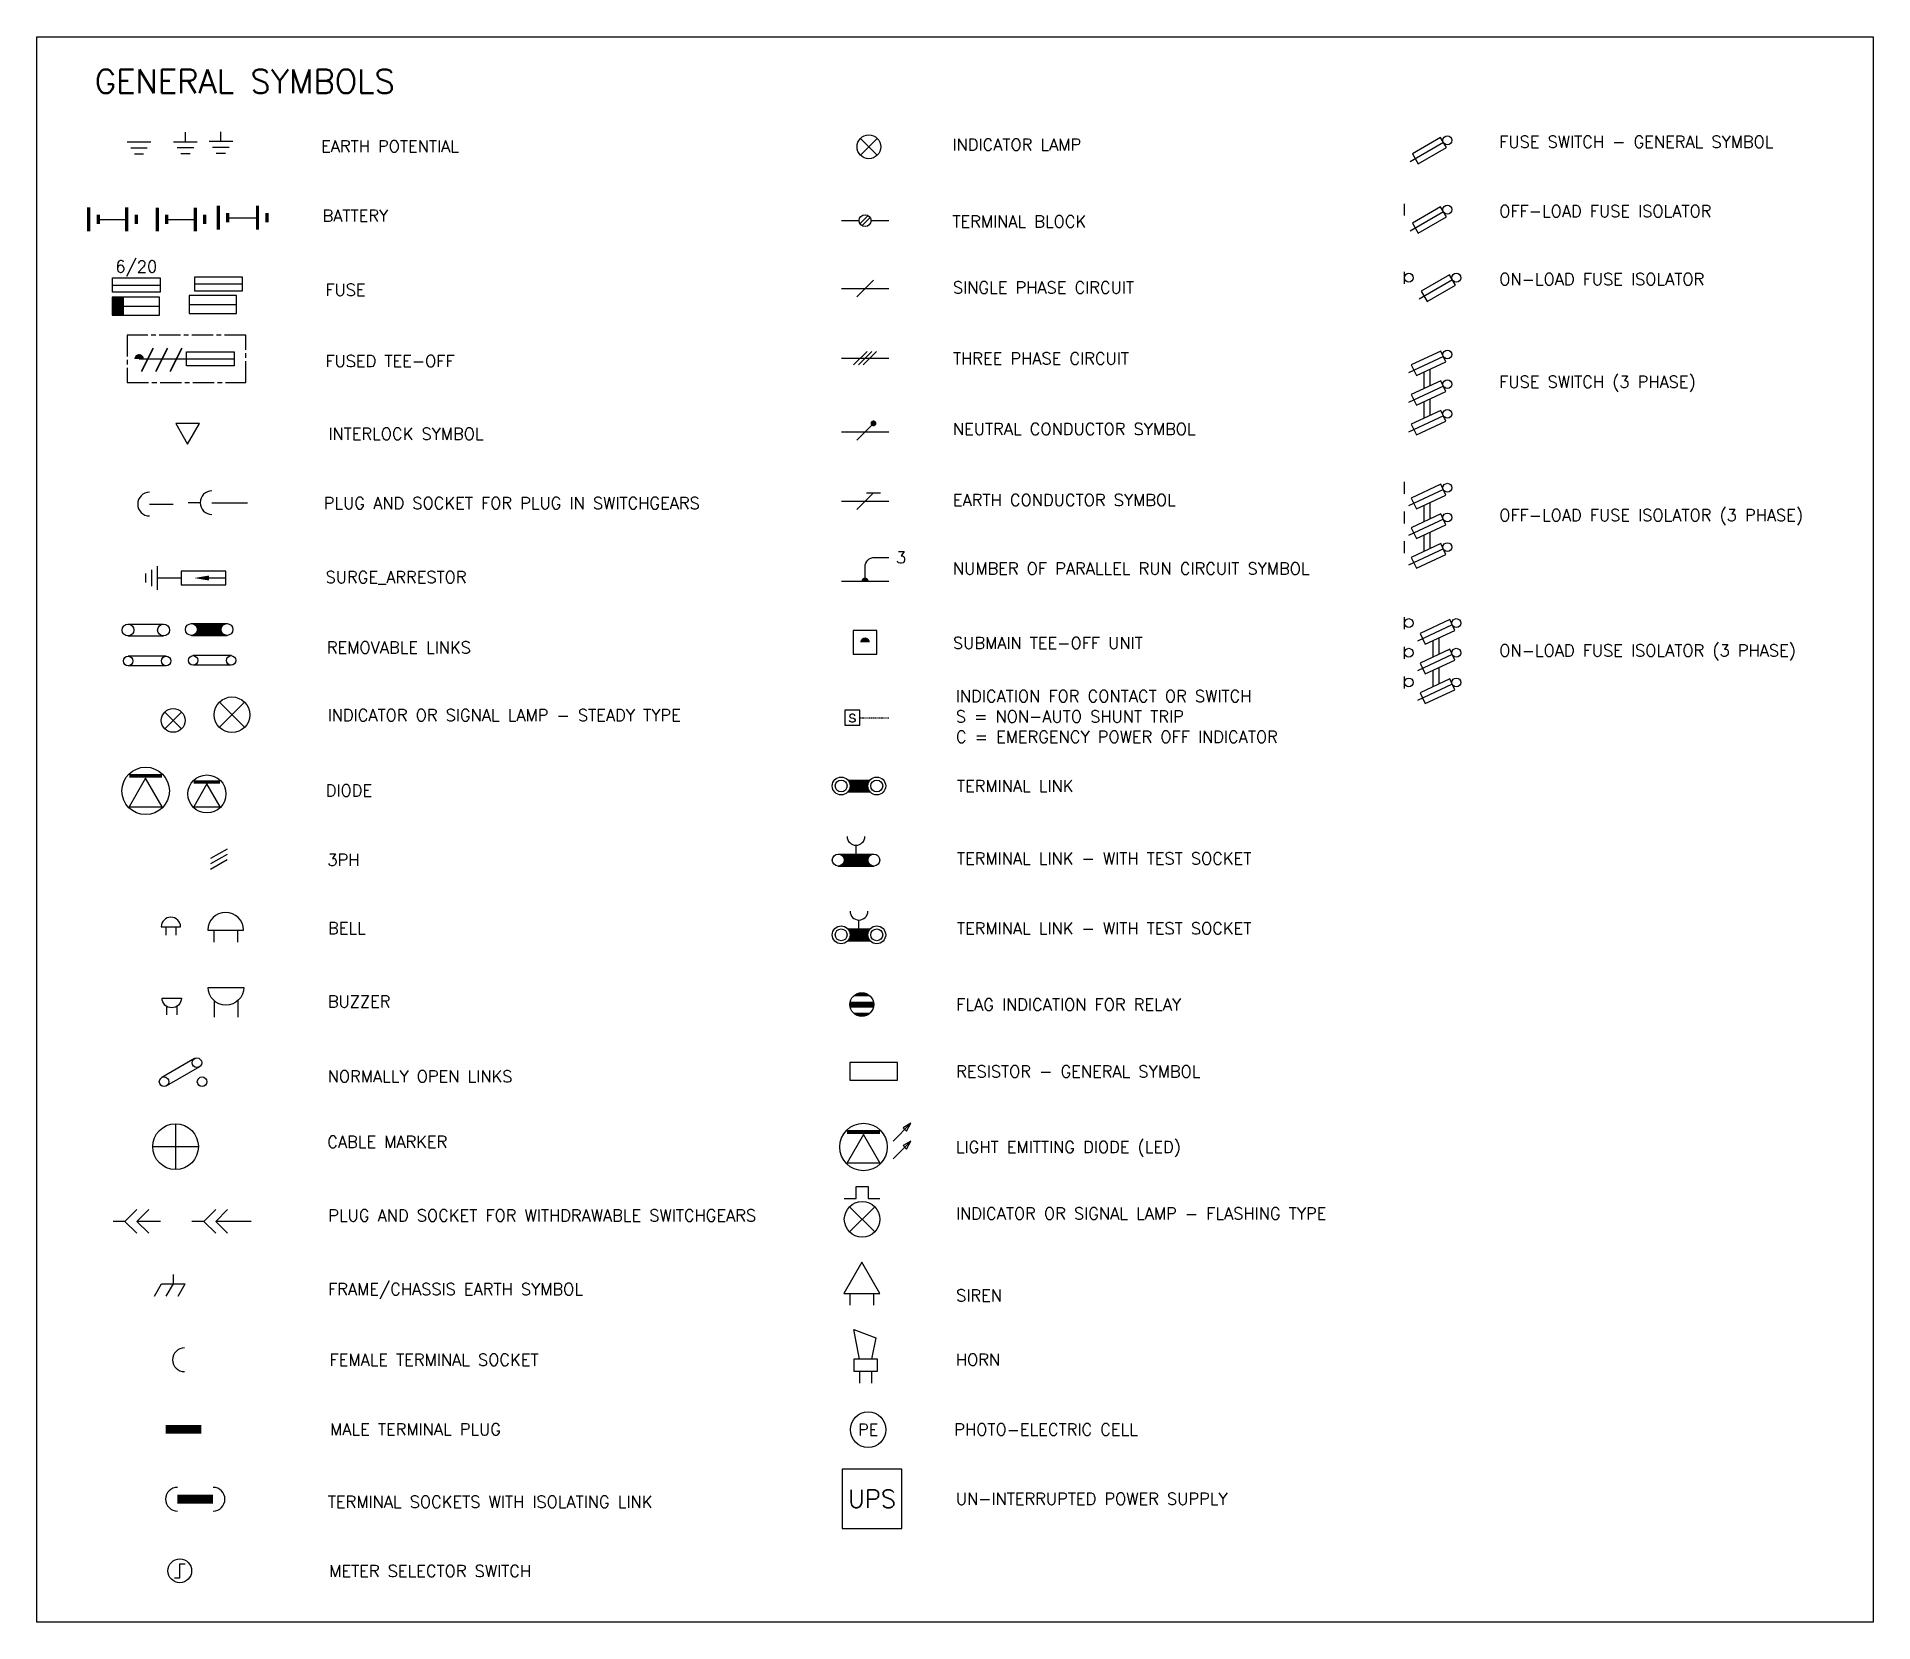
# Model space of a CAD drawing. Header units: millimetres. Extents: x 143 to 529, y 351 to 685.
import ezdxf
from ezdxf.enums import TextEntityAlignment as Align

# ---------------------------------------------------------------- set-up
doc = ezdxf.new("R2010")
doc.units = ezdxf.units.MM
doc.linetypes.add('EQUIP-BDRY', pattern=[6.9, 4.5, -0.7, 1, -0.7])
doc.linetypes.add('HIDDDEN', pattern=[0.25, 0.125, -0.125])
doc.layers.add('www.linecad.com', color=7, linetype='Continuous')
doc.styles.get("Standard").update_dxf_attribs({"font": 'romans.shx'})

msp = doc.modelspace()

# ---------------------------------------------------------------- hatches: boundary and pattern name
at = {"layer": 'www.linecad.com'}
h = msp.add_hatch(color=7, dxfattribs=at)
edge = h.paths.add_edge_path()
edge.add_arc((318.74, 603.25), 0.625, 0, 360)

# ---------------------------------------------------------------- linework, layer by layer
at = {"layer": 'www.linecad.com', "linetype": 'ByBlock'}
for p, q in [((161.55, 662.53), (166.55, 662.53)), ((438.82, 662.39), (431.78, 658.33)), ((162.33, 661.28), (165.76, 661.28)), ((163.11, 660.03), (164.98, 660.03)), ((430.57, 647.01), (430.57, 649.51)), ((430.57, 632.66), (430.57, 635.16)), ((158.37, 627.92), (168.37, 627.92)), ((174.61, 628.26), (184.61, 628.26)), ((430.57, 588.43), (430.57, 590.93)), ((430.57, 582.18), (430.57, 584.68)), ((430.57, 575.93), (430.57, 578.43)), ((167.9, 573.17), (167.9, 568.17)), ((165.4, 571.61), (165.4, 569.74)), ((166.65, 572.39), (166.65, 568.96)), ((172.9, 570.67), (167.9, 570.67)), ((182.32, 570.67), (176.92, 570.67)), ((161.72, 560.97), (169.22, 560.97)), ((175.08, 561.08), (182.58, 561.08)), ((430.57, 559.93), (430.57, 562.43)), ((161.72, 558.47), (169.22, 558.47)), ((175.08, 558.58), (182.58, 558.58)), ((175.83, 560.83), (181.83, 560.83)), ((175.83, 558.83), (181.83, 558.83)), ((176.08, 560.58), (181.58, 560.58)), ((176.08, 559.08), (181.58, 559.08)), ((176.22, 560.33), (181.43, 560.33)), ((176.22, 559.33), (181.43, 559.33)), ((176.3, 560.08), (181.35, 560.08)), ((176.3, 559.58), (181.35, 559.58)), ((176.33, 559.83), (181.33, 559.83)), ((430.57, 553.68), (430.57, 556.18)), ((430.57, 547.43), (430.57, 549.93)), ((313.33, 528.13), (318.04, 528.13)), ((313.52, 527.88), (317.85, 527.88)), ((313.65, 527.63), (317.72, 527.63)), ((313.65, 526.13), (317.72, 526.13)), ((313.74, 527.38), (317.63, 527.38)), ((313.74, 526.38), (317.63, 526.38)), ((313.79, 527.13), (317.58, 527.13)), ((313.79, 526.63), (317.58, 526.63)), ((313.81, 526.88), (317.56, 526.88)), ((313.33, 525.63), (318.04, 525.63)), ((313.52, 525.88), (317.85, 525.88)), ((182.58, 513.6), (179.11, 511.6)), ((182.58, 512.45), (179.11, 510.45)), ((182.58, 511.29), (179.11, 509.29)), ((311.31, 512.52), (318.81, 512.52)), ((312.06, 512.27), (318.06, 512.27)), ((312.31, 512.02), (317.81, 512.02)), ((312.46, 511.77), (317.66, 511.77)), ((312.46, 510.77), (317.66, 510.77)), ((312.53, 511.52), (317.58, 511.52)), ((312.53, 511.02), (317.58, 511.02)), ((312.56, 511.27), (317.56, 511.27)), ((315.06, 512.52), (315.06, 514.39)), ((311.31, 510.02), (318.81, 510.02)), ((312.06, 510.27), (318.06, 510.27)), ((312.31, 510.52), (317.81, 510.52)), ((169.69, 497.21), (169.69, 495.43)), ((171.83, 497.21), (171.83, 495.43)), ((179.78, 496.51), (179.78, 494.01)), ((184.78, 496.51), (184.78, 494.01)), ((313.33, 496.78), (318.04, 496.78)), ((313.52, 496.53), (317.85, 496.53)), ((313.65, 496.28), (317.72, 496.28)), ((313.74, 496.03), (317.63, 496.03)), ((313.79, 495.78), (317.58, 495.78)), ((313.79, 495.28), (317.58, 495.28)), ((313.81, 495.53), (317.56, 495.53)), ((315.68, 496.78), (315.68, 498.66)), ((313.33, 494.28), (318.04, 494.28)), ((313.52, 494.53), (317.85, 494.53)), ((313.65, 494.78), (317.72, 494.78)), ((313.74, 495.03), (317.63, 495.03)), ((169.85, 480.47), (169.85, 478.69)), ((172, 480.47), (172, 478.69)), ((179.85, 481.67), (179.85, 478.21)), ((184.85, 481.67), (184.85, 478.21)), ((313.77, 420.01), (313.77, 417.51)), ((318.77, 420.01), (318.77, 417.51)), ((315.83, 403.64), (315.83, 401.14)), ((318.33, 403.64), (318.33, 401.14))]:
    msp.add_line(p, q, dxfattribs=at)
at = {"layer": 'www.linecad.com'}
for p, q in [((171.32, 662.57), (176.32, 662.57)), ((173.82, 662.57), (173.82, 664.57)), ((178.79, 662.65), (183.79, 662.65)), ((181.29, 662.65), (181.29, 664.65)), ((316.02, 659.73), (319.55, 663.26)), ((316.02, 663.26), (319.55, 659.73)), ((172.07, 661.32), (175.57, 661.32)), ((172.82, 660.07), (174.82, 660.07)), ((179.54, 661.4), (183.04, 661.4)), ((180.29, 660.15), (182.29, 660.15)), ((155.46, 646.21), (161.46, 646.21)), ((169.88, 646.2), (175.88, 646.2)), ((182.75, 646.56), (189, 646.56)), ((311.97, 645.94), (315.72, 645.94)), ((318.22, 645.94), (321.97, 645.94)), ((158.47, 632.36), (168.47, 632.36)), ((175.77, 632.62), (185.77, 632.62)), ((311.97, 631.66), (321.97, 631.66)), ((315.2, 629.89), (318.74, 633.42)), ((164.07, 616.83), (184.07, 616.83)), ((311.97, 616.97), (321.97, 616.97)), ((311.97, 601.48), (321.97, 601.48)), ((176.91, 586.54), (174.41, 586.54)), ((311.97, 586.85), (321.97, 586.85)), ((311.97, 570.03), (321.97, 570.03)), ((169.75, 554.2), (161.75, 554.2)), ((183.44, 554.33), (175.44, 554.33)), ((169.75, 552.2), (161.75, 552.2)), ((183.44, 552.33), (175.44, 552.33)), ((169.48, 538.91), (173.01, 542.44)), ((169.48, 542.44), (173.01, 538.91)), ((175.75, 469.47), (168.82, 465.47)), ((176.75, 467.74), (169.82, 463.74)), ((171.74, 455.75), (171.74, 446.1)), ((166.92, 450.92), (176.57, 450.92)), ((161.08, 435.18), (158.58, 435.18)), ((168.58, 435.18), (163.58, 435.18)), ((177.69, 435.19), (175.19, 435.19)), ((187.69, 435.19), (180.19, 435.19)), ((167.28, 419.42), (168.78, 422.02)), ((168.78, 422.02), (173.78, 422.02)), ((169.78, 419.42), (171.28, 422.02)), ((171.28, 422.02), (171.28, 424.02)), ((172.28, 419.42), (173.78, 422.02))]:
    msp.add_line(p, q, dxfattribs=at)
at = {"layer": 'www.linecad.com', "color": 7}
for p, q in [((315.9, 645.29), (317.62, 647.01)), ((316.32, 644.87), (318.04, 646.58)), ((314.56, 615.55), (317.38, 618.38)), ((315.56, 615.55), (318.38, 618.38)), ((316.56, 615.55), (319.38, 618.38)), ((315.2, 599.71), (318.74, 603.25)), ((315.2, 585.09), (318.74, 588.62)), ((317.24, 588.62), (320.24, 588.62))]:
    msp.add_line(p, q, dxfattribs=at)
at = {"layer": 'www.linecad.com', "color": 3, "linetype": 'ByBlock'}
for p, q in [((438.82, 647.79), (431.78, 643.73)), ((440.69, 633.44), (433.65, 629.38)), ((438.78, 617.35), (431.41, 613.92)), ((438.78, 611.1), (431.41, 607.67)), ((438.78, 604.85), (431.41, 601.42)), ((438.78, 589.29), (431.41, 585.85)), ((438.78, 583.04), (431.41, 579.6)), ((438.78, 576.79), (431.41, 573.35)), ((440.65, 560.79), (433.29, 557.35)), ((440.65, 554.54), (433.29, 551.1)), ((440.65, 548.29), (433.29, 544.85))]:
    msp.add_line(p, q, dxfattribs=at)
at = {"layer": 'www.linecad.com', "color": 1, "linetype": 'ByBlock'}
for p, q in [((434.67, 614.06), (434.67, 610.56)), ((435.92, 614.64), (435.92, 611.15)), ((434.67, 607.81), (434.67, 604.31)), ((435.92, 608.39), (435.92, 604.9)), ((434.67, 585.99), (434.67, 582.5)), ((435.92, 586.58), (435.92, 583.08)), ((435.92, 580.33), (435.92, 576.83)), ((434.67, 579.74), (434.67, 576.25)), ((436.55, 557.49), (436.55, 554)), ((437.8, 558.07), (437.8, 554.58)), ((436.55, 551.24), (436.55, 547.75)), ((437.8, 551.82), (437.8, 548.33))]:
    msp.add_line(p, q, dxfattribs=at)
at = {"layer": 'www.linecad.com', "color": 7, "linetype": 'ByBlock'}
for p, q in [((180.97, 539.23), (186.27, 544.53)), ((186.27, 539.23), (180.97, 544.53)), ((313.69, 432.97), (319, 438.28)), ((319, 432.97), (313.69, 438.28))]:
    msp.add_line(p, q, dxfattribs=at)
at = {"layer": 'www.linecad.com', "linetype": 'HIDDDEN'}
msp.add_line((315.85, 541.25), (322.1, 541.25), dxfattribs=at)
at = {"layer": 'www.linecad.com'}
for points in [[(142.5, 684.67), (529.32, 684.67), (529.32, 350.76), (142.5, 350.76)], [(158.47, 630.86), (158.47, 633.86), (168.47, 633.86), (168.47, 630.86)], [(175.77, 631.12), (175.77, 634.12), (185.77, 634.12), (185.77, 631.12)], [(174.07, 615.33), (174.07, 618.33), (184.07, 618.33), (184.07, 615.33)], [(171.77, 603.21), (174.27, 598.88), (176.77, 603.21)], [(314.47, 554.65), (319.47, 554.65), (319.47, 559.65), (314.47, 559.65)]]:
    msp.add_lwpolyline(points, close=True, dxfattribs=at)
at = {"layer": 'www.linecad.com', "linetype": 'ByBlock'}
for points in [[(438.19, 663.48), (432.24, 660.04), (433.49, 657.87), (439.44, 661.31)], [(438.19, 648.88), (432.24, 645.44), (433.49, 643.27), (439.44, 646.71)], [(440.07, 634.52), (434.11, 631.08), (435.36, 628.92), (441.32, 632.36)], [(158.37, 626.05), (168.37, 626.05), (168.37, 629.8), (158.37, 629.8)], [(174.61, 626.39), (184.61, 626.39), (184.61, 630.14), (174.61, 630.14)], [(433.08, 613.31), (439.31, 616.22), (438.25, 618.48), (432.02, 615.58)], [(433.08, 607.06), (439.31, 609.97), (438.25, 612.23), (432.02, 609.33)], [(433.08, 600.81), (439.31, 603.72), (438.25, 605.98), (432.02, 603.08)], [(433.08, 585.25), (439.31, 588.15), (438.25, 590.42), (432.02, 587.51)], [(433.08, 579), (439.31, 581.9), (438.25, 584.17), (432.02, 581.26)], [(433.08, 572.75), (439.31, 575.65), (438.25, 577.92), (432.02, 575.01)], [(182.32, 572.11), (172.9, 572.11), (172.9, 569.24), (182.32, 569.24)], [(434.95, 556.75), (441.18, 559.65), (440.12, 561.92), (433.89, 559.01)], [(434.95, 550.5), (441.18, 553.4), (440.12, 555.67), (433.89, 552.76)], [(434.95, 544.25), (441.18, 547.15), (440.12, 549.42), (433.89, 546.51)], [(312.72, 539.68), (315.85, 539.68), (315.85, 542.81), (312.72, 542.81)], [(168.9, 522.5), (165.44, 528.5), (161.98, 522.5)], [(181.12, 522.52), (178.35, 527.32), (175.58, 522.52)], [(313.78, 464.89), (323.78, 464.89), (323.78, 468.64), (313.78, 468.64)], [(320.1, 447.51), (316.64, 453.51), (313.17, 447.51)], [(316.27, 426.57), (312.48, 420.01), (320.05, 420.01)], [(314.58, 403.64), (319.58, 403.64), (319.58, 406.14), (314.58, 406.14)], [(312.18, 370.51), (324.68, 370.51), (324.68, 383.01), (312.18, 383.01)]]:
    msp.add_lwpolyline(points, close=True, dxfattribs=at)
at = {"layer": 'www.linecad.com', "const_width": 0.7}
for points in [[(153.46, 643.71), (153.46, 648.71)], [(155.46, 645.21), (155.46, 647.21)], [(161.46, 643.71), (161.46, 648.71)], [(163.46, 645.21), (163.46, 647.21)], [(167.88, 643.7), (167.88, 648.7)], [(169.88, 645.2), (169.88, 647.2)], [(175.88, 643.7), (175.88, 648.7)], [(177.88, 645.2), (177.88, 647.2)], [(180.75, 644.06), (180.75, 649.06)], [(182.75, 645.56), (182.75, 647.56)], [(189, 644.06), (189, 649.06)], [(191, 645.56), (191, 647.56)]]:
    msp.add_lwpolyline(points, dxfattribs=at)
at = {"layer": 'www.linecad.com', "color": 7, "linetype": 'EQUIP-BDRY'}
msp.add_lwpolyline([(161.57, 611.83), (186.57, 611.83), (186.57, 621.83), (161.57, 621.83)], close=True, dxfattribs=at)
at = {"layer": 'www.linecad.com', "color": 2, "linetype": 'Continuous', "const_width": 1}
msp.add_lwpolyline([(164.57, 616.83, 1), (163.57, 616.83)], format="xyb", dxfattribs=at)
at = {"layer": 'www.linecad.com'}
for points in [[(166.27, 586.25), (171.27, 586.25)], [(179.41, 586.54), (186.91, 586.54)], [(163.58, 432.68), (161.08, 435.18), (163.58, 437.68)], [(166.08, 432.68), (163.58, 435.18), (166.08, 437.68)], [(180.19, 432.69), (177.69, 435.19), (180.19, 437.69)], [(182.69, 432.69), (180.19, 435.19), (182.69, 437.69)], [(171.51, 360.09), (172.63, 360.09), (172.63, 363.09), (173.75, 363.09)]]:
    msp.add_lwpolyline(points, dxfattribs=at)
msp.add_lwpolyline([(316.97, 570.03), (316.97, 573.03, -0.414214), (318.97, 575.03), (321.97, 575.03)], format="xyb", dxfattribs=at)
at = {"layer": 'www.linecad.com', "color": 7, "linetype": 'Continuous', "const_width": 0.75}
msp.add_lwpolyline([(317.34, 570.03, 1), (316.59, 570.03)], format="xyb", dxfattribs=at)
at = {"layer": 'www.linecad.com', "const_width": 1}
msp.add_lwpolyline([(317.47, 557.15, 1), (316.47, 557.15)], format="xyb", dxfattribs=at)
at = {"layer": 'www.linecad.com', "linetype": 'ByBlock'}
for points, const_width in [([(161.98, 529), (168.9, 529)], 0.8), ([(175.58, 527.72), (181.12, 527.72)], 0.64), ([(313.86, 480.84), (318.7, 480.84)], 1.25), ([(313.17, 454.01), (320.1, 454.01)], 0.8), ([(169.64, 391.39), (177.14, 391.39)], 1.88), ([(172.14, 376.67), (179.64, 376.67)], 1.88)]:
    msp.add_lwpolyline(points, dxfattribs=dict(at, const_width=const_width))
for points in [[(168.72, 497.21), (172.79, 497.21, 1)], [(178.53, 496.51), (186.03, 496.51, 1)], [(178.6, 484.46), (186.1, 484.46, -1)], [(168.89, 482.19), (172.96, 482.19, -1)]]:
    msp.add_lwpolyline(points, format="xyb", close=True, dxfattribs=at)
at = {"layer": 'www.linecad.com', "linetype": 'ByBlock', "const_width": 0.375}
for points in [[(317.63, 482.71, 0.32323), (314.93, 482.71, 0.32323)], [(314.93, 478.96, 0.32323), (317.63, 478.96, 0.32323)]]:
    msp.add_lwpolyline(points, format="xyb", dxfattribs=at)
at = {"layer": 'www.linecad.com', "linetype": 'ByBlock'}
for points in [[(326.64, 455.85), (324.96, 454.88), (325.67, 454.17), (326.64, 455.85), (322.89, 452.1)], [(326.64, 452.1), (324.96, 451.13), (325.67, 450.42), (326.64, 452.1), (322.89, 448.35)], [(315.83, 406.14), (314.58, 412.39), (319.23, 410.65), (318.33, 406.14)]]:
    msp.add_lwpolyline(points, dxfattribs=at)
at = {"layer": 'www.linecad.com', "color": 7, "linetype": 'ByBlock'}
msp.add_lwpolyline([(312.6, 440), (315.1, 440), (315.1, 442.5), (317.6, 442.5), (317.6, 440), (320.1, 440)], dxfattribs=at)
at = {"layer": 'www.linecad.com'}
for centre, radius in [((317.78, 661.49), 2.5), ((161.75, 553.2), 1), ((169.75, 553.2), 1), ((175.44, 553.33), 1), ((183.44, 553.33), 1), ((171.24, 540.68), 2.5), ((176.25, 468.6), 1), ((169.32, 464.6), 1), ((177.32, 464.6), 1), ((171.74, 450.92), 4.82), ((172.63, 361.59), 2.5)]:
    msp.add_circle(centre, radius, dxfattribs=at)
at = {"layer": 'www.linecad.com', "linetype": 'ByBlock'}
for centre, radius in [((439.63, 662.86), 0.938), ((439.63, 648.26), 0.938), ((431.5, 633.91), 0.938), ((441.5, 633.91), 0.938), ((439.63, 617.75), 0.938), ((439.63, 611.5), 0.938), ((439.63, 605.25), 0.938), ((439.63, 589.68), 0.938), ((439.63, 583.43), 0.938), ((439.63, 577.18), 0.938), ((161.72, 559.72), 1.25), ((169.22, 559.72), 1.25), ((175.08, 559.83), 1.25), ((182.58, 559.83), 1.25), ((431.5, 561.18), 0.938), ((441.5, 561.18), 0.938), ((431.5, 554.93), 0.938), ((441.5, 554.93), 0.938), ((431.5, 548.68), 0.938), ((441.5, 548.68), 0.938), ((183.62, 541.88), 3.75), ((165.44, 525.84), 5), ((178.35, 525.2), 4), ((311.93, 526.88), 1.88), ((311.93, 526.88), 1.25), ((319.43, 526.88), 1.88), ((319.43, 526.88), 1.25), ((311.31, 511.27), 1.25), ((318.81, 511.27), 1.25), ((311.93, 495.53), 1.88), ((311.93, 495.53), 1.25), ((319.43, 495.53), 1.88), ((319.43, 495.53), 1.25), ((316.28, 480.84), 2.5), ((316.64, 450.85), 5), ((316.35, 435.62), 3.75), ((317.62, 391.31), 3.75)]:
    msp.add_circle(centre, radius, dxfattribs=at)
at = {"layer": 'www.linecad.com', "color": 3}
msp.add_circle((316.97, 645.94), 1.25, dxfattribs=at)
at = {"layer": 'www.linecad.com'}
for centre in [(166.27, 586.25), (179.41, 586.54)]:
    msp.add_arc(centre, 2.5, 90, 270, dxfattribs=at)
at = {"layer": 'www.linecad.com', "linetype": 'ByBlock'}
for centre, radius, start, end in [((315.06, 516.27), 1.88, 180, 0), ((315.68, 500.53), 1.88, 180, 0), ((173.61, 406.04), 2.5, 90, 270), ((172.14, 376.67), 2.5, 90, 270), ((179.64, 376.67), 2.5, 270, 90)]:
    msp.add_arc(centre, radius, start, end, dxfattribs=at)
for points in [[(158.37, 626.05), (158.37, 629.8), (160.87, 626.05), (160.87, 629.8)], [(178.79, 570.15), (175.67, 570.67), (178.79, 571.19)], [(314.46, 482.55), (316.28, 483.34), (318.09, 482.55)], [(314.46, 479.12), (316.28, 478.34), (318.09, 479.12)]]:
    msp.add_solid(points, dxfattribs=at)

# ---------------------------------------------------------------- texts
at = {"layer": 'www.linecad.com', "color": 2}
for s, height, p in [('GENERAL SYMBOLS', 5, (154.71, 672.79)), ('EARTH POTENTIAL', 2.5, (202.38, 660.35)), ('INDICATOR LAMP', 2.5, (335.38, 660.7)), ('FUSE SWITCH - GENERAL SYMBOL', 2.5, (450.55, 661.3)), ('BATTERY', 2.5, (202.7, 645.73)), ('TERMINAL BLOCK', 2.5, (335.36, 644.51)), ('OFF-LOAD FUSE ISOLATOR', 2.5, (450.55, 646.7)), ('ON-LOAD FUSE ISOLATOR', 2.5, (450.55, 632.35)), ('FUSE', 2.5, (203.3, 630.12)), ('SINGLE PHASE CIRCUIT', 2.5, (335.48, 630.61)), ('FUSED TEE-OFF', 2.5, (203.3, 615.12)), ('THREE PHASE CIRCUIT', 2.5, (335.48, 615.66)), ('FUSE SWITCH (3 PHASE)', 2.5, (450.55, 610.73)), ('INTERLOCK SYMBOL', 2.5, (203.93, 599.78)), ('NEUTRAL CONDUCTOR SYMBOL', 2.5, (335.48, 600.81)), ('EARTH CONDUCTOR SYMBOL', 2.5, (335.48, 585.85)), ('PLUG AND SOCKET FOR PLUG IN SWITCHGEARS', 2.5, (202.97, 585.21)), ('OFF-LOAD FUSE ISOLATOR (3 PHASE)', 2.5, (450.55, 582.66)), ('NUMBER OF PARALLEL RUN CIRCUIT SYMBOL', 2.5, (335.48, 571.41)), ('SURGE_ARRESTOR', 2.5, (203.35, 569.62)), ('REMOVABLE LINKS', 2.5, (203.62, 554.8)), ('SUBMAIN TEE-OFF UNIT', 2.5, (335.49, 555.75)), ('ON-LOAD FUSE ISOLATOR (3 PHASE)', 2.5, (450.55, 554.16)), ('INDICATION FOR CONTACT OR SWITCH', 2.5, (336.09, 544.56)), ('INDICATOR OR SIGNAL LAMP - STEADY TYPE', 2.5, (203.78, 540.54)), ('S = NON-AUTO SHUNT TRIP', 2.5, (336.09, 540.27)), ('C = EMERGENCY POWER OFF INDICATOR', 2.5, (336.09, 535.98)), ('DIODE', 2.5, (203.37, 524.68)), ('TERMINAL LINK', 2.5, (336.31, 525.63)), ('3PH', 2.5, (203.72, 510.09)), ('TERMINAL LINK - WITH TEST SOCKET', 2.5, (336.31, 510.37)), ('BELL', 2.5, (203.85, 495.69)), ('TERMINAL LINK - WITH TEST SOCKET', 2.5, (336.31, 495.64)), ('BUZZER', 2.5, (203.83, 480.22)), ('FLAG INDICATION FOR RELAY', 2.5, (336.17, 479.59)), ('NORMALLY OPEN LINKS', 2.5, (203.79, 464.47)), ('RESISTOR - GENERAL SYMBOL', 2.5, (336.17, 465.51)), ('CABLE MARKER', 2.5, (203.68, 450.67)), ('LIGHT EMITTING DIODE (LED)', 2.5, (336.11, 449.6)), ('PLUG AND SOCKET FOR WITHDRAWABLE SWITCHGEARS', 2.5, (203.91, 435.19)), ('INDICATOR OR SIGNAL LAMP - FLASHING TYPE', 2.5, (336.12, 435.59)), ('FRAME/CHASSIS EARTH SYMBOL', 2.5, (203.87, 419.66)), ('SIREN', 2.5, (336.15, 418.33)), ('FEMALE TERMINAL SOCKET', 2.5, (204.16, 404.79)), ('HORN', 2.5, (336.1, 404.82)), ('MALE TERMINAL PLUG', 2.5, (204.28, 390.14)), ('PHOTO-ELECTRIC CELL', 2.5, (335.76, 390.1)), ('TERMINAL SOCKETS WITH ISOLATING LINK', 2.5, (203.81, 374.86)), ('UN-INTERRUPTED POWER SUPPLY', 2.5, (336.1, 375.51)), ('METER SELECTOR SWITCH', 2.5, (204.1, 360.31))]:
    msp.add_text(s, height=height, dxfattribs=at).set_placement(p)
at = {"layer": 'www.linecad.com', "color": 7}
for s, p in [('6/20', (163.47, 635.03)), ('s', (314.28, 540.31))]:
    msp.add_text(s, height=2.5, dxfattribs=at).set_placement(p, align=Align.CENTER)
msp.add_text('///', height=3.2, dxfattribs=at).set_placement((168.79, 616.87), align=Align.MIDDLE_CENTER)
msp.add_text('3', height=2.5, dxfattribs=at).set_placement((323.47, 575.03), align=Align.MIDDLE_LEFT)
at = {"layer": 'www.linecad.com', "color": 7, "linetype": 'ByBlock'}
for s, height, p in [('PE', 2.5, (317.62, 391.31)), ('UPS', 3.75, (318.43, 376.76))]:
    msp.add_text(s, height=height, dxfattribs=at).set_placement(p, align=Align.MIDDLE)

doc.saveas('drawing.dxf')
